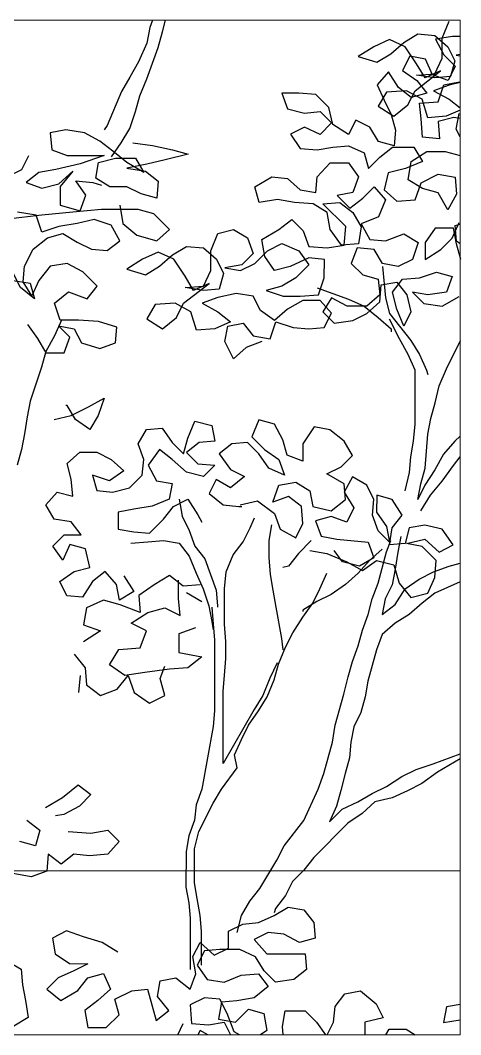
# Model space of a CAD drawing. Header units: millimetres. Extents: x 2810.5 to 2848.4, y 1624.4 to 1676.1.
# Drawn here: x 2820.986 to 2822.095, y 1651.086 to 1653.641 of the extents above; entities that cross this region are included whole.
import ezdxf

# ---------------------------------------------------------------- set-up
doc = ezdxf.new("R2010")
doc.units = ezdxf.units.MM
doc.layers.add('PROIEZIONI_projections', color=145, linetype='Continuous', lineweight=13)
doc.layers.add('VERDE_ALBERI', color=104, linetype='Continuous')

msp = doc.modelspace()

# ---------------------------------------------------------------- linework, layer by layer
at = {"layer": 'PROIEZIONI_projections'}
msp.add_line((2817.9833, 1651.4983), (2822.0939, 1651.4983), dxfattribs=at)
msp.add_lwpolyline([(2817.9833, 1653.6406), (2822.0939, 1653.6406), (2822.0939, 1651.0859), (2817.9833, 1651.0859)], close=True, dxfattribs=at)
at = {"layer": 'VERDE_ALBERI'}
for p, q in [((2821.3126, 1653.6221), (2821.3054, 1653.5828)), ((2821.3197, 1653.6406), (2821.3126, 1653.6221)), ((2821.3448, 1653.6114), (2821.3521, 1653.6406)), ((2822.0486, 1653.5956), (2822.0665, 1653.6385)), ((2821.334, 1653.572), (2821.3448, 1653.6114)), ((2821.952, 1653.5849), (2821.9878, 1653.6063)), ((2821.9878, 1653.6063), (2822.0307, 1653.6027)), ((2822.0307, 1653.6027), (2822.0629, 1653.5741)), ((2822.0745, 1653.6), (2822.0316, 1653.5929)), ((2822.0486, 1653.5455), (2822.0486, 1653.5956)), ((2822.0939, 1653.6), (2822.0745, 1653.6)), ((2821.3054, 1653.5828), (2821.2839, 1653.5363)), ((2821.3053, 1653.4934), (2821.334, 1653.572)), ((2821.8769, 1653.5742), (2821.8375, 1653.5492)), ((2821.9162, 1653.5921), (2821.8769, 1653.5742)), ((2821.9556, 1653.5742), (2821.9162, 1653.5921)), ((2821.9198, 1653.5563), (2821.952, 1653.5849)), ((2821.9841, 1653.5312), (2821.9556, 1653.5742)), ((2822.0316, 1653.5929), (2822.053, 1653.5535)), ((2822.0629, 1653.5741), (2822.0807, 1653.5383)), ((2821.8375, 1653.5492), (2821.884, 1653.5349)), ((2821.884, 1653.5349), (2821.9198, 1653.5563)), ((2821.9672, 1653.55), (2821.9493, 1653.5142)), ((2822.0065, 1653.5428), (2821.9672, 1653.55)), ((2822.0306, 1653.5061), (2822.0486, 1653.5455)), ((2822.053, 1653.5535), (2822.0816, 1653.5248)), ((2822.0939, 1653.5542), (2822.0843, 1653.5526)), ((2822.0843, 1653.5526), (2822.0939, 1653.5508)), ((2821.2839, 1653.5363), (2821.2624, 1653.497)), ((2822.0056, 1653.4954), (2821.9841, 1653.5312)), ((2822.0244, 1653.5034), (2822.0065, 1653.5428)), ((2822.0816, 1653.5248), (2822.0637, 1653.4891)), ((2822.0807, 1653.5383), (2822.07, 1653.4989)), ((2821.2624, 1653.497), (2821.2409, 1653.4612)), ((2821.2874, 1653.4505), (2821.3053, 1653.4934)), ((2821.9135, 1653.5107), (2821.8848, 1653.4785)), ((2821.9385, 1653.4713), (2821.9135, 1653.5107)), ((2821.9493, 1653.5142), (2821.985, 1653.4892)), ((2821.9805, 1653.4633), (2822.0449, 1653.5133)), ((2821.9841, 1653.5026), (2822.0306, 1653.5061)), ((2822.0306, 1653.4954), (2821.9841, 1653.5026)), ((2822.0449, 1653.5133), (2822.0056, 1653.4954)), ((2822.0637, 1653.4891), (2822.0244, 1653.5034)), ((2822.07, 1653.4989), (2822.0306, 1653.4954)), ((2821.8848, 1653.4785), (2821.9027, 1653.4392)), ((2821.9707, 1653.4463), (2821.9385, 1653.4713)), ((2821.985, 1653.4892), (2822.01, 1653.4569)), ((2822.0664, 1653.4775), (2822.027, 1653.4632)), ((2822.0386, 1653.4355), (2822.053, 1653.4784)), ((2822.053, 1653.4784), (2822.0923, 1653.4855)), ((2822.0939, 1653.4838), (2822.0664, 1653.4775)), ((2821.2409, 1653.4612), (2821.205, 1653.3754)), ((2821.2766, 1653.4111), (2821.2874, 1653.4505)), ((2821.6881, 1653.4572), (2821.6451, 1653.4573)), ((2821.6451, 1653.4573), (2821.6594, 1653.4179)), ((2821.731, 1653.4536), (2821.6881, 1653.4572)), ((2821.7632, 1653.4214), (2821.731, 1653.4536)), ((2821.909, 1653.4597), (2821.8875, 1653.424)), ((2821.959, 1653.4633), (2821.909, 1653.4597)), ((2821.9984, 1653.4418), (2821.959, 1653.4633)), ((2821.9626, 1653.4275), (2821.9805, 1653.4633)), ((2822.01, 1653.4569), (2821.9707, 1653.4463)), ((2822.027, 1653.4632), (2822.0663, 1653.4417)), ((2821.6594, 1653.4179), (2821.7023, 1653.4071)), ((2821.7738, 1653.3785), (2821.7632, 1653.4214)), ((2821.8875, 1653.424), (2821.9268, 1653.3989)), ((2821.9027, 1653.4392), (2821.9205, 1653.4034)), ((2821.9268, 1653.3989), (2821.9626, 1653.4275)), ((2821.9921, 1653.4319), (2822.0386, 1653.4355)), ((2821.9957, 1653.3926), (2821.9921, 1653.4319)), ((2822.0126, 1653.3953), (2821.9984, 1653.4418)), ((2822.0663, 1653.4417), (2822.0939, 1653.4202)), ((2821.2623, 1653.3682), (2821.2766, 1653.4111)), ((2821.7023, 1653.4071), (2821.7417, 1653.4107)), ((2821.7417, 1653.4107), (2821.7703, 1653.382)), ((2821.9205, 1653.4034), (2821.9312, 1653.364)), ((2821.9992, 1653.3461), (2821.9957, 1653.3926)), ((2822.0592, 1653.3988), (2822.0126, 1653.3953)), ((2822.0779, 1653.3961), (2822.0386, 1653.3854)), ((2822.0939, 1653.4146), (2822.0592, 1653.3988)), ((2822.0939, 1653.3936), (2822.0779, 1653.3961)), ((2822.0842, 1653.3666), (2822.0914, 1653.4059)), ((2821.205, 1653.3754), (2821.1979, 1653.3647)), ((2821.2408, 1653.3324), (2821.2623, 1653.3682)), ((2821.7023, 1653.3714), (2821.6665, 1653.3535)), ((2821.7416, 1653.3534), (2821.7023, 1653.3714)), ((2821.7703, 1653.382), (2821.7416, 1653.3534)), ((2821.8132, 1653.3534), (2821.7738, 1653.3785)), ((2821.8311, 1653.3891), (2821.8132, 1653.3534)), ((2821.8668, 1653.3712), (2821.8311, 1653.3891)), ((2821.8883, 1653.3354), (2821.8668, 1653.3712)), ((2822.0386, 1653.3854), (2822.0421, 1653.3424)), ((2822.0939, 1653.347), (2822.0842, 1653.3666)), ((2821.1013, 1653.3648), (2821.0619, 1653.3576)), ((2821.0619, 1653.3576), (2821.0655, 1653.3147)), ((2821.1478, 1653.3576), (2821.1013, 1653.3648)), ((2821.1871, 1653.3361), (2821.1478, 1653.3576)), ((2821.6665, 1653.3535), (2821.6915, 1653.3177)), ((2821.9312, 1653.364), (2821.9276, 1653.3247)), ((2822.0421, 1653.3424), (2821.9992, 1653.3461)), ((2821.0655, 1653.3147), (2821.1048, 1653.3004)), ((2821.2193, 1653.311), (2821.1871, 1653.3361)), ((2821.2157, 1653.2967), (2821.2408, 1653.3324)), ((2821.2694, 1653.3324), (2821.3195, 1653.3252)), ((2821.3195, 1653.3252), (2821.3695, 1653.3144)), ((2821.6915, 1653.3177), (2821.7344, 1653.3141)), ((2821.7344, 1653.3141), (2821.7738, 1653.3212)), ((2821.7738, 1653.3212), (2821.8131, 1653.3248)), ((2821.8131, 1653.3248), (2821.8525, 1653.3068)), ((2821.9276, 1653.3247), (2821.8883, 1653.3354)), ((2821.8918, 1653.2961), (2821.924, 1653.3211)), ((2821.924, 1653.3211), (2821.9777, 1653.321)), ((2821.9777, 1653.321), (2821.9991, 1653.2852)), ((2820.9903, 1653.2647), (2821.0082, 1653.3005)), ((2821.1048, 1653.3004), (2821.1978, 1653.3003)), ((2821.1978, 1653.3003), (2821.137, 1653.2789)), ((2821.1835, 1653.2824), (2821.2264, 1653.2931)), ((2821.255, 1653.2823), (2821.2193, 1653.311)), ((2821.2264, 1653.2931), (2821.2765, 1653.2931)), ((2821.2765, 1653.2931), (2821.2979, 1653.2573)), ((2821.3516, 1653.2894), (2821.3051, 1653.2787)), ((2821.4089, 1653.3037), (2821.3516, 1653.2894)), ((2821.3695, 1653.3144), (2821.4089, 1653.3037)), ((2821.8525, 1653.3068), (2821.8632, 1653.2675)), ((2821.8632, 1653.2675), (2821.8918, 1653.2961)), ((2821.9705, 1653.2853), (2822.0099, 1653.3103)), ((2822.0099, 1653.3103), (2822.0564, 1653.3102)), ((2822.0564, 1653.3102), (2822.0939, 1653.3)), ((2820.9545, 1653.2469), (2820.9903, 1653.2647)), ((2821.0762, 1653.2646), (2821.0332, 1653.2575)), ((2821.137, 1653.2789), (2821.0762, 1653.2646)), ((2821.1763, 1653.2431), (2821.1835, 1653.2824)), ((2821.2979, 1653.2573), (2821.255, 1653.2823)), ((2821.3051, 1653.2787), (2821.255, 1653.268)), ((2821.255, 1653.268), (2821.3015, 1653.2608)), ((2821.7344, 1653.2461), (2821.7666, 1653.2819)), ((2821.7666, 1653.2819), (2821.8131, 1653.2818)), ((2821.8131, 1653.2818), (2821.8381, 1653.246)), ((2821.9562, 1653.2674), (2821.9132, 1653.2567)), ((2821.9991, 1653.2852), (2821.9562, 1653.2674)), ((2821.9633, 1653.2388), (2821.9705, 1653.2853)), ((2821.0332, 1653.2575), (2821.001, 1653.2325)), ((2821.0833, 1653.2288), (2821.1191, 1653.261)), ((2821.1191, 1653.261), (2821.0869, 1653.2217)), ((2821.2121, 1653.2216), (2821.1763, 1653.2431)), ((2821.3015, 1653.2608), (2821.3337, 1653.2358)), ((2821.5769, 1653.2212), (2821.6199, 1653.2462)), ((2821.6199, 1653.2462), (2821.6592, 1653.2426)), ((2821.6592, 1653.2426), (2821.6914, 1653.214)), ((2821.7308, 1653.2068), (2821.7344, 1653.2461)), ((2821.8381, 1653.246), (2821.8238, 1653.2067)), ((2821.9132, 1653.2567), (2821.9025, 1653.2138)), ((2821.9991, 1653.2173), (2821.9633, 1653.2388)), ((2821.9955, 1653.2316), (2822.0385, 1653.253)), ((2822.0385, 1653.253), (2822.0814, 1653.2458)), ((2822.0814, 1653.2458), (2822.0849, 1653.2029)), ((2821.001, 1653.2325), (2821.0403, 1653.2182)), ((2821.0403, 1653.2182), (2821.0833, 1653.2288)), ((2821.0869, 1653.2217), (2821.0868, 1653.1752)), ((2821.1512, 1653.2002), (2821.1262, 1653.236)), ((2821.1262, 1653.236), (2821.1691, 1653.2323)), ((2821.1691, 1653.2323), (2821.1906, 1653.2252)), ((2821.255, 1653.2215), (2821.2121, 1653.2216)), ((2821.2907, 1653.2036), (2821.255, 1653.2215)), ((2821.3337, 1653.2358), (2821.3301, 1653.1928)), ((2821.5876, 1653.1819), (2821.5769, 1653.2212)), ((2821.6914, 1653.214), (2821.7308, 1653.2068)), ((2821.8488, 1653.1924), (2821.8774, 1653.221)), ((2821.8774, 1653.221), (2821.906, 1653.1887)), ((2821.9025, 1653.2138), (2821.9346, 1653.1851)), ((2821.9812, 1653.1887), (2821.9955, 1653.2316)), ((2822.0384, 1653.2065), (2821.9991, 1653.2173)), ((2821.1369, 1653.1608), (2821.1512, 1653.2002)), ((2821.3301, 1653.1928), (2821.2907, 1653.2036)), ((2821.6342, 1653.189), (2821.5876, 1653.1819)), ((2821.6771, 1653.1818), (2821.6342, 1653.189)), ((2821.8238, 1653.2067), (2821.7844, 1653.1996)), ((2821.7844, 1653.1996), (2821.8166, 1653.1674)), ((2821.8166, 1653.1674), (2821.8488, 1653.1924)), ((2821.906, 1653.1887), (2821.8881, 1653.1458)), ((2821.9346, 1653.1851), (2821.9812, 1653.1887)), ((2822.0634, 1653.1636), (2822.0384, 1653.2065)), ((2822.0849, 1653.2029), (2822.0634, 1653.1636)), ((2821.0868, 1653.1752), (2821.1369, 1653.1608)), ((2821.1905, 1653.1644), (2821.119, 1653.1573)), ((2821.2836, 1653.1643), (2821.1905, 1653.1644)), ((2821.2371, 1653.175), (2821.2442, 1653.1285)), ((2821.3229, 1653.1535), (2821.2836, 1653.1643)), ((2821.7236, 1653.1782), (2821.6771, 1653.1818)), ((2821.7593, 1653.1567), (2821.7236, 1653.1782)), ((2821.7486, 1653.1782), (2821.7915, 1653.1817)), ((2821.8058, 1653.1209), (2821.7486, 1653.1782)), ((2821.7915, 1653.1817), (2821.8237, 1653.1566)), ((2821.0403, 1653.1502), (2820.9544, 1653.1395)), ((2821.026, 1653.1502), (2820.9795, 1653.1574)), ((2821.0402, 1653.1073), (2821.026, 1653.1502)), ((2821.119, 1653.1573), (2821.0403, 1653.1502)), ((2821.1726, 1653.1393), (2821.1297, 1653.1286)), ((2821.2155, 1653.125), (2821.1726, 1653.1393)), ((2821.3622, 1653.1141), (2821.3229, 1653.1535)), ((2821.6377, 1653.1139), (2821.6699, 1653.1389)), ((2821.6699, 1653.1389), (2821.6985, 1653.1102)), ((2821.7664, 1653.1137), (2821.7593, 1653.1567)), ((2821.8237, 1653.1566), (2821.8452, 1653.1208)), ((2821.8881, 1653.1458), (2821.8452, 1653.128)), ((2821.0832, 1653.1215), (2821.0402, 1653.1073)), ((2821.1297, 1653.1286), (2821.0832, 1653.1215)), ((2821.237, 1653.0856), (2821.2155, 1653.125)), ((2821.2442, 1653.1285), (2821.2799, 1653.0999)), ((2821.33, 1653.0855), (2821.3622, 1653.1141)), ((2821.4838, 1653.1033), (2821.5232, 1653.114)), ((2821.5232, 1653.114), (2821.5589, 1653.0925)), ((2821.5947, 1653.0889), (2821.6377, 1653.1139)), ((2821.6985, 1653.1102), (2821.7127, 1653.0709)), ((2821.795, 1653.0744), (2821.7664, 1653.1137)), ((2821.8022, 1653.0744), (2821.8058, 1653.1209)), ((2821.8452, 1653.1208), (2821.838, 1653.0779)), ((2821.8452, 1653.128), (2821.8666, 1653.0886)), ((2822.0312, 1653.1171), (2822.0061, 1653.0813)), ((2822.0777, 1653.117), (2822.0312, 1653.1171)), ((2822.0741, 1653.092), (2822.092, 1653.1313)), ((2822.0848, 1653.0777), (2822.0777, 1653.117)), ((2822.0813, 1653.1242), (2822.0939, 1653.1276)), ((2822.0848, 1653.0848), (2822.0813, 1653.1242)), ((2821.0187, 1653.0643), (2821.0545, 1653.0929)), ((2821.0545, 1653.0929), (2821.0939, 1653.1036)), ((2821.0939, 1653.1036), (2821.1297, 1653.0821)), ((2821.2048, 1653.0606), (2821.237, 1653.0856)), ((2821.2799, 1653.0999), (2821.33, 1653.0855)), ((2821.4659, 1653.0604), (2821.4838, 1653.1033)), ((2821.5589, 1653.0925), (2821.5732, 1653.0531)), ((2821.6018, 1653.0459), (2821.5947, 1653.0889)), ((2821.8666, 1653.0886), (2821.9059, 1653.085)), ((2821.9059, 1653.085), (2821.9525, 1653.1028)), ((2821.9525, 1653.1028), (2821.9882, 1653.0813)), ((2822.0454, 1653.0634), (2822.0741, 1653.092)), ((2822.0939, 1653.0777), (2822.0848, 1653.0848)), ((2820.9972, 1653.0214), (2821.0187, 1653.0643)), ((2821.1297, 1653.0821), (2821.1654, 1653.0642)), ((2821.1654, 1653.0642), (2821.2048, 1653.0606)), ((2821.3693, 1653.0497), (2821.4051, 1653.0711)), ((2821.4051, 1653.0711), (2821.448, 1653.0675)), ((2821.448, 1653.0675), (2821.4802, 1653.0389)), ((2821.4659, 1653.0103), (2821.4659, 1653.0604)), ((2821.5768, 1653.0281), (2821.609, 1653.0602)), ((2821.609, 1653.0602), (2821.6448, 1653.0781)), ((2821.6448, 1653.0781), (2821.6877, 1653.0602)), ((2821.6877, 1653.0602), (2821.7127, 1653.0244)), ((2821.7127, 1653.0709), (2821.7592, 1653.0672)), ((2821.7592, 1653.0672), (2821.8022, 1653.0744)), ((2821.838, 1653.0779), (2821.795, 1653.0744)), ((2821.8344, 1653.0672), (2821.82, 1653.0278)), ((2821.8773, 1653.0636), (2821.8344, 1653.0672)), ((2821.8987, 1653.0278), (2821.8773, 1653.0636)), ((2821.9882, 1653.0813), (2821.9739, 1653.0384)), ((2822.0061, 1653.0813), (2822.0061, 1653.0384)), ((2822.0061, 1653.0384), (2822.0454, 1653.0634)), ((2822.0955, 1653.0383), (2822.0848, 1653.0777)), ((2821.2942, 1653.0391), (2821.2548, 1653.0141)), ((2821.3335, 1653.0569), (2821.2942, 1653.0391)), ((2821.3729, 1653.039), (2821.3335, 1653.0569)), ((2821.3371, 1653.0211), (2821.3693, 1653.0497)), ((2821.4015, 1652.996), (2821.3729, 1653.039)), ((2821.4802, 1653.0389), (2821.498, 1653.0031)), ((2821.5732, 1653.0531), (2821.5446, 1653.0245)), ((2821.6268, 1653.0101), (2821.6018, 1653.0459)), ((2821.7127, 1653.0422), (2821.6662, 1653.0208)), ((2821.7521, 1653.0386), (2821.7127, 1653.0422)), ((2821.752, 1652.9921), (2821.7521, 1653.0386)), ((2821.9739, 1653.0384), (2821.9381, 1653.0206)), ((2820.9936, 1652.9821), (2820.9972, 1653.0214)), ((2821.0616, 1653.0214), (2821.033, 1652.9856)), ((2821.1046, 1653.0285), (2821.0616, 1653.0214)), ((2821.1439, 1653.007), (2821.1046, 1653.0285)), ((2821.2548, 1653.0141), (2821.3013, 1652.9997)), ((2821.3013, 1652.9997), (2821.3371, 1653.0211)), ((2821.4479, 1652.9709), (2821.4659, 1653.0103)), ((2821.5446, 1653.0245), (2821.5016, 1653.0174)), ((2821.5016, 1653.0174), (2821.541, 1653.0102)), ((2821.541, 1653.0102), (2821.5768, 1653.0281)), ((2821.6662, 1653.0208), (2821.6268, 1653.0101)), ((2821.7127, 1653.0244), (2821.6805, 1652.9922)), ((2821.82, 1653.0278), (2821.8486, 1652.9992)), ((2821.9381, 1653.0206), (2821.8987, 1653.0278)), ((2821.8987, 1653.0206), (2821.9058, 1652.9419)), ((2820.9865, 1652.9678), (2820.9686, 1653.0036)), ((2820.9686, 1652.9857), (2821.0115, 1652.9785)), ((2821.033, 1652.9856), (2821.0151, 1652.9463)), ((2821.1796, 1652.9712), (2821.1439, 1653.007)), ((2821.4229, 1652.9602), (2821.4015, 1652.996)), ((2821.498, 1653.0031), (2821.4873, 1652.9638)), ((2821.6805, 1652.9922), (2821.6447, 1652.9708)), ((2821.7377, 1652.9492), (2821.752, 1652.9921)), ((2821.8486, 1652.9992), (2821.888, 1652.9884)), ((2821.888, 1652.9884), (2821.8915, 1652.9491)), ((2821.9237, 1652.9562), (2821.9488, 1652.9884)), ((2821.9488, 1652.9884), (2821.9917, 1652.9919)), ((2821.9917, 1652.9919), (2822.0346, 1653.0062)), ((2822.0346, 1653.0062), (2822.074, 1652.9954)), ((2822.074, 1652.9954), (2822.0596, 1652.9561)), ((2821.0222, 1652.9391), (2820.9865, 1652.9678)), ((2821.0151, 1652.9463), (2820.9936, 1652.9821)), ((2821.0115, 1652.9785), (2821.0222, 1652.9391)), ((2821.0723, 1652.9284), (2821.1081, 1652.9569)), ((2821.1081, 1652.9569), (2821.1546, 1652.939)), ((2821.1546, 1652.939), (2821.1796, 1652.9712)), ((2821.3978, 1652.9281), (2821.4622, 1652.9781)), ((2821.4014, 1652.9674), (2821.4479, 1652.9709)), ((2821.4479, 1652.9602), (2821.4014, 1652.9674)), ((2821.4622, 1652.9781), (2821.4229, 1652.9602)), ((2821.4873, 1652.9638), (2821.4479, 1652.9602)), ((2821.6447, 1652.9708), (2821.6053, 1652.9601)), ((2821.6053, 1652.9601), (2821.6482, 1652.9457)), ((2821.7341, 1652.9671), (2821.8128, 1652.9384)), ((2821.8915, 1652.9312), (2821.8951, 1652.9741)), ((2821.8951, 1652.9741), (2821.9345, 1652.9812)), ((2821.9345, 1652.9812), (2821.9595, 1652.949)), ((2821.4837, 1652.9423), (2821.4443, 1652.928)), ((2821.5302, 1652.953), (2821.4837, 1652.9423)), ((2821.5731, 1652.9458), (2821.5302, 1652.953)), ((2821.591, 1652.91), (2821.5731, 1652.9458)), ((2821.6482, 1652.9457), (2821.6912, 1652.9457)), ((2821.6983, 1652.9349), (2821.6589, 1652.9135)), ((2821.6912, 1652.9457), (2821.7377, 1652.9492)), ((2821.7412, 1652.9349), (2821.6983, 1652.9349)), ((2821.7698, 1652.9027), (2821.7412, 1652.9349)), ((2821.7699, 1652.942), (2821.7484, 1652.9063)), ((2821.8092, 1652.9205), (2821.7699, 1652.942)), ((2821.8128, 1652.9384), (2821.8521, 1652.9205)), ((2821.8915, 1652.9491), (2821.8593, 1652.9205)), ((2821.9058, 1652.9419), (2821.9165, 1652.9025)), ((2821.9344, 1652.9133), (2821.9237, 1652.9562)), ((2821.9595, 1652.949), (2821.9702, 1652.9061)), ((2822.0131, 1652.949), (2821.9738, 1652.9562)), ((2821.9738, 1652.9562), (2822.0024, 1652.9275)), ((2822.0596, 1652.9561), (2822.0131, 1652.949)), ((2822.0489, 1652.9203), (2822.0918, 1652.9453)), ((2821.0865, 1652.8854), (2821.0723, 1652.9284)), ((2821.3263, 1652.9246), (2821.3048, 1652.8888)), ((2821.3763, 1652.9281), (2821.3263, 1652.9246)), ((2821.4157, 1652.9066), (2821.3763, 1652.9281)), ((2821.3799, 1652.8923), (2821.3978, 1652.9281)), ((2821.4299, 1652.8601), (2821.4157, 1652.9066)), ((2821.4443, 1652.928), (2821.4836, 1652.9065)), ((2821.4836, 1652.9065), (2821.5158, 1652.8815)), ((2821.6267, 1652.8849), (2821.591, 1652.91)), ((2821.6589, 1652.9135), (2821.6267, 1652.8849)), ((2821.7484, 1652.9063), (2821.777, 1652.8776)), ((2821.8593, 1652.9205), (2821.8092, 1652.9205)), ((2821.8521, 1652.9205), (2821.8879, 1652.8918)), ((2821.8593, 1652.9026), (2821.8915, 1652.9312)), ((2821.9522, 1652.8703), (2821.9344, 1652.9133)), ((2821.9702, 1652.9061), (2821.9522, 1652.8703)), ((2822.0024, 1652.9275), (2822.0489, 1652.9203)), ((2821.0901, 1652.8854), (2821.0722, 1652.8461)), ((2821.1331, 1652.8854), (2821.0865, 1652.8854)), ((2821.1831, 1652.8818), (2821.1331, 1652.8854)), ((2821.2296, 1652.8674), (2821.1831, 1652.8818)), ((2821.3048, 1652.8888), (2821.3441, 1652.8637)), ((2821.3441, 1652.8637), (2821.3799, 1652.8923)), ((2821.5158, 1652.8815), (2821.4765, 1652.8636)), ((2821.6159, 1652.8384), (2821.6303, 1652.8813)), ((2821.6303, 1652.8813), (2821.6732, 1652.867)), ((2821.7519, 1652.8669), (2821.7698, 1652.9027)), ((2821.777, 1652.8776), (2821.8235, 1652.8847)), ((2821.8235, 1652.8847), (2821.8593, 1652.9026)), ((2821.8879, 1652.8918), (2821.92, 1652.8632)), ((2821.9165, 1652.9025), (2821.9415, 1652.8703)), ((2821.9415, 1652.8381), (2821.9165, 1652.8882)), ((2821.0043, 1652.8748), (2821.0293, 1652.839)), ((2821.1115, 1652.8425), (2821.083, 1652.8711)), ((2821.083, 1652.8711), (2821.1223, 1652.8639)), ((2821.1223, 1652.8639), (2821.1402, 1652.8281)), ((2821.226, 1652.8281), (2821.2296, 1652.8674)), ((2821.4765, 1652.8636), (2821.4299, 1652.8601)), ((2821.5015, 1652.8314), (2821.5087, 1652.8707)), ((2821.5087, 1652.8707), (2821.548, 1652.8778)), ((2821.548, 1652.8778), (2821.573, 1652.8456)), ((2821.6732, 1652.867), (2821.7126, 1652.8634)), ((2821.7126, 1652.8634), (2821.7519, 1652.8669)), ((2821.92, 1652.8632), (2821.92, 1652.856)), ((2821.9415, 1652.8703), (2821.9701, 1652.8345)), ((2821.0293, 1652.839), (2821.0507, 1652.8032)), ((2821.0722, 1652.8461), (2821.0507, 1652.8068)), ((2821.0972, 1652.8031), (2821.1115, 1652.8425)), ((2821.5229, 1652.7884), (2821.5015, 1652.8314)), ((2821.5945, 1652.8313), (2821.5551, 1652.817)), ((2821.573, 1652.8456), (2821.6159, 1652.8384)), ((2821.9629, 1652.7988), (2821.9415, 1652.8381)), ((2821.9701, 1652.8345), (2821.9915, 1652.7987)), ((2822.0595, 1652.7629), (2822.0953, 1652.8344)), ((2821.0507, 1652.8068), (2821.0399, 1652.7674)), ((2821.1402, 1652.8281), (2821.1866, 1652.8138)), ((2821.1866, 1652.8138), (2821.226, 1652.8281)), ((2821.5551, 1652.817), (2821.5229, 1652.7884)), ((2821.0507, 1652.8032), (2821.0972, 1652.8031)), ((2821.9808, 1652.7594), (2821.9629, 1652.7988)), ((2821.9915, 1652.7987), (2822.0094, 1652.7594)), ((2821.0399, 1652.7674), (2821.0112, 1652.6816)), ((2821.9806, 1652.6235), (2821.9808, 1652.7594)), ((2822.0094, 1652.7594), (2822.0129, 1652.7486)), ((2822.0415, 1652.72), (2822.0595, 1652.7629)), ((2822.0308, 1652.6771), (2822.0415, 1652.72)), ((2821.0112, 1652.6816), (2821.004, 1652.6422)), ((2821.1579, 1652.6671), (2821.1973, 1652.6886)), ((2821.1973, 1652.6886), (2821.1829, 1652.6457)), ((2822.02, 1652.6377), (2822.0308, 1652.6771)), ((2821.1042, 1652.6708), (2821.1007, 1652.6708)), ((2821.1257, 1652.635), (2821.1042, 1652.6708)), ((2821.1149, 1652.6457), (2821.1579, 1652.6671)), ((2821.004, 1652.6422), (2820.9969, 1652.5993)), ((2821.072, 1652.635), (2821.1149, 1652.6457)), ((2821.1614, 1652.6099), (2821.1257, 1652.635)), ((2821.1829, 1652.6457), (2821.1614, 1652.6099)), ((2821.4082, 1652.5882), (2821.4262, 1652.6311)), ((2821.4262, 1652.6311), (2821.4691, 1652.6203)), ((2821.5871, 1652.6345), (2821.5692, 1652.5916)), ((2821.6265, 1652.6238), (2821.5871, 1652.6345)), ((2822.0128, 1652.5984), (2822.02, 1652.6377)), ((2820.9969, 1652.5993), (2820.9897, 1652.56)), ((2821.283, 1652.574), (2821.3045, 1652.6098)), ((2821.3045, 1652.6098), (2821.3439, 1652.6133)), ((2821.3439, 1652.6133), (2821.3689, 1652.5775)), ((2821.4691, 1652.6203), (2821.4762, 1652.581)), ((2821.6479, 1652.5844), (2821.6265, 1652.6238)), ((2821.7266, 1652.6165), (2821.698, 1652.5736)), ((2821.766, 1652.6093), (2821.7266, 1652.6165)), ((2821.8017, 1652.5807), (2821.766, 1652.6093)), ((2821.977, 1652.5805), (2821.9806, 1652.6235)), ((2821.2973, 1652.5347), (2821.283, 1652.574)), ((2821.3689, 1652.5775), (2821.3975, 1652.5489)), ((2821.3975, 1652.5489), (2821.4082, 1652.5882)), ((2821.4368, 1652.5775), (2821.4046, 1652.5524)), ((2821.4762, 1652.581), (2821.4368, 1652.5775)), ((2821.5191, 1652.5738), (2821.4869, 1652.5488)), ((2821.5585, 1652.5773), (2821.5191, 1652.5738)), ((2821.5871, 1652.5487), (2821.5585, 1652.5773)), ((2821.5692, 1652.5916), (2821.6014, 1652.5594)), ((2821.6586, 1652.5451), (2821.6479, 1652.5844)), ((2821.8232, 1652.5449), (2821.8017, 1652.5807)), ((2821.9698, 1652.5412), (2821.977, 1652.5805)), ((2822.0056, 1652.5125), (2822.0128, 1652.5984)), ((2822.0808, 1652.5804), (2822.0521, 1652.5483)), ((2822.0939, 1652.5936), (2822.0808, 1652.5804)), ((2820.9897, 1652.56), (2820.9789, 1652.5206)), ((2821.1041, 1652.5241), (2821.1363, 1652.5527)), ((2821.1363, 1652.5527), (2821.1793, 1652.5526)), ((2821.1793, 1652.5526), (2821.215, 1652.5347)), ((2821.3367, 1652.5597), (2821.308, 1652.5203)), ((2821.3688, 1652.5346), (2821.3367, 1652.5597)), ((2821.4046, 1652.5524), (2821.4332, 1652.5238)), ((2821.4869, 1652.5488), (2821.5155, 1652.5094)), ((2821.6121, 1652.5129), (2821.5871, 1652.5487)), ((2821.6014, 1652.5594), (2821.6371, 1652.5343)), ((2821.698, 1652.5736), (2821.6979, 1652.5307)), ((2822.0521, 1652.5483), (2822.0306, 1652.5089)), ((2821.1148, 1652.4847), (2821.1041, 1652.5241)), ((2821.215, 1652.5347), (2821.2472, 1652.5061)), ((2821.2937, 1652.4953), (2821.2973, 1652.5347)), ((2821.4046, 1652.5024), (2821.3688, 1652.5346)), ((2821.4332, 1652.5238), (2821.4761, 1652.5202)), ((2821.6371, 1652.5343), (2821.6514, 1652.495)), ((2821.6979, 1652.5307), (2821.6586, 1652.5451)), ((2821.7945, 1652.5163), (2821.8232, 1652.5449)), ((2821.9662, 1652.5018), (2821.9698, 1652.5412)), ((2822.0771, 1652.5196), (2822.0939, 1652.5412)), ((2821.2472, 1652.5061), (2821.2114, 1652.4811)), ((2821.308, 1652.5203), (2821.3294, 1652.481)), ((2821.4475, 1652.4916), (2821.4046, 1652.5024)), ((2821.4761, 1652.5202), (2821.4475, 1652.4916)), ((2821.5155, 1652.5094), (2821.5512, 1652.4915)), ((2821.6514, 1652.495), (2821.6121, 1652.5129)), ((2821.7587, 1652.4985), (2821.7945, 1652.5163)), ((2821.8016, 1652.4734), (2821.7587, 1652.4985)), ((2821.9554, 1652.4553), (2821.9662, 1652.5018)), ((2821.9948, 1652.4732), (2822.0056, 1652.5125)), ((2822.0306, 1652.5089), (2822.0055, 1652.4696)), ((2822.0485, 1652.4803), (2822.0771, 1652.5196)), ((2821.1183, 1652.4418), (2821.1148, 1652.4847)), ((2821.2114, 1652.4811), (2821.1685, 1652.4954)), ((2821.1685, 1652.4954), (2821.1792, 1652.4561)), ((2821.2614, 1652.4631), (2821.2937, 1652.4953)), ((2821.3294, 1652.481), (2821.3688, 1652.4738)), ((2821.3688, 1652.4738), (2821.3616, 1652.4344)), ((2821.4797, 1652.4844), (2821.4618, 1652.4486)), ((2821.5154, 1652.4629), (2821.4797, 1652.4844)), ((2821.5512, 1652.4915), (2821.5154, 1652.4629)), ((2821.6371, 1652.4699), (2821.68, 1652.4771)), ((2821.68, 1652.4771), (2821.7158, 1652.4556)), ((2821.8231, 1652.4912), (2821.8016, 1652.4519)), ((2821.8052, 1652.434), (2821.8016, 1652.4734)), ((2821.8589, 1652.4697), (2821.8231, 1652.4912)), ((2821.9876, 1652.4339), (2821.9948, 1652.4732)), ((2822.0198, 1652.4446), (2822.0485, 1652.4803)), ((2821.0503, 1652.4204), (2821.079, 1652.4526)), ((2821.079, 1652.4526), (2821.1183, 1652.4418)), ((2821.1792, 1652.4561), (2821.2185, 1652.4524)), ((2821.2185, 1652.4524), (2821.2614, 1652.4631)), ((2821.4618, 1652.4486), (2821.4975, 1652.42)), ((2821.6227, 1652.427), (2821.6371, 1652.4699)), ((2821.7158, 1652.4556), (2821.7229, 1652.4162)), ((2821.8016, 1652.4519), (2821.8266, 1652.4125)), ((2821.8767, 1652.434), (2821.8589, 1652.4697)), ((2822.0055, 1652.4696), (2821.9876, 1652.4339)), ((2821.0718, 1652.3846), (2821.0503, 1652.4204)), ((2821.3616, 1652.4344), (2821.3186, 1652.4166)), ((2821.3723, 1652.4165), (2821.4081, 1652.4344)), ((2821.3866, 1652.4344), (2821.3937, 1652.3915)), ((2821.4081, 1652.4344), (2821.4331, 1652.395)), ((2821.5404, 1652.42), (2821.5834, 1652.4306)), ((2821.5834, 1652.4306), (2821.6263, 1652.3984)), ((2821.6621, 1652.4413), (2821.6227, 1652.427)), ((2821.6943, 1652.4162), (2821.6621, 1652.4413)), ((2821.7694, 1652.4054), (2821.8052, 1652.434)), ((2821.8731, 1652.3946), (2821.8767, 1652.434)), ((2821.8839, 1652.4447), (2821.8838, 1652.4018)), ((2821.9232, 1652.4339), (2821.8839, 1652.4447)), ((2821.9482, 1652.3945), (2821.9232, 1652.4339)), ((2821.9947, 1652.4052), (2822.0198, 1652.4446)), ((2821.2328, 1652.4023), (2821.2327, 1652.3594)), ((2821.2721, 1652.4095), (2821.2328, 1652.4023)), ((2821.3186, 1652.4166), (2821.2721, 1652.4095)), ((2821.3472, 1652.3844), (2821.3723, 1652.4165)), ((2821.4331, 1652.395), (2821.4438, 1652.3771)), ((2821.4975, 1652.42), (2821.5369, 1652.4164)), ((2821.5369, 1652.4164), (2821.544, 1652.4164)), ((2821.6263, 1652.3984), (2821.6405, 1652.359)), ((2821.6978, 1652.3733), (2821.6943, 1652.4162)), ((2821.7229, 1652.4162), (2821.7694, 1652.4054)), ((2821.8266, 1652.4125), (2821.8087, 1652.3768)), ((2821.8838, 1652.4018), (2821.9089, 1652.366)), ((2821.1147, 1652.3774), (2821.0718, 1652.3846)), ((2821.1397, 1652.3452), (2821.1147, 1652.3774)), ((2821.3114, 1652.3486), (2821.3472, 1652.3844)), ((2821.3937, 1652.3915), (2821.4116, 1652.3557)), ((2821.5654, 1652.3627), (2821.5762, 1652.3877)), ((2821.6191, 1652.3698), (2821.6119, 1652.3305)), ((2821.6799, 1652.3375), (2821.6978, 1652.3733)), ((2821.7694, 1652.3911), (2821.73, 1652.3804)), ((2821.73, 1652.3804), (2821.7443, 1652.3411)), ((2821.8087, 1652.3768), (2821.7694, 1652.3911)), ((2821.8874, 1652.3552), (2821.8731, 1652.3946)), ((2821.9232, 1652.3624), (2821.9482, 1652.3945)), ((2822.0054, 1652.3694), (2821.9661, 1652.3623)), ((2822.0484, 1652.3587), (2822.0054, 1652.3694)), ((2821.0681, 1652.3166), (2821.0968, 1652.3452)), ((2821.0968, 1652.3452), (2821.1397, 1652.3452)), ((2821.2327, 1652.3594), (2821.2721, 1652.3522)), ((2821.2721, 1652.3522), (2821.3114, 1652.3486)), ((2821.4116, 1652.3557), (2821.4259, 1652.3163)), ((2821.5475, 1652.3269), (2821.5654, 1652.3627)), ((2821.6405, 1652.359), (2821.6799, 1652.3375)), ((2821.916, 1652.3266), (2821.8874, 1652.3552)), ((2821.9089, 1652.366), (2821.916, 1652.3266)), ((2821.916, 1652.3194), (2821.9232, 1652.3624)), ((2821.9661, 1652.3623), (2821.9553, 1652.323)), ((2822.0769, 1652.3193), (2822.0484, 1652.3587)), ((2821.1111, 1652.3202), (2821.0931, 1652.2808)), ((2821.1504, 1652.3094), (2821.1111, 1652.3202)), ((2821.2649, 1652.3236), (2821.3078, 1652.3272)), ((2821.3078, 1652.3272), (2821.3472, 1652.3307)), ((2821.3472, 1652.3307), (2821.3865, 1652.3235)), ((2821.3865, 1652.3235), (2821.4115, 1652.2913)), ((2821.5224, 1652.2948), (2821.5475, 1652.3269)), ((2821.6119, 1652.3305), (2821.6119, 1652.2875)), ((2821.7192, 1652.3304), (2821.687, 1652.2982)), ((2821.7443, 1652.3411), (2821.7836, 1652.3339)), ((2821.7836, 1652.3339), (2821.8623, 1652.3266)), ((2821.8623, 1652.3266), (2821.8766, 1652.2873)), ((2821.9088, 1652.3016), (2821.9196, 1652.3302)), ((2821.9553, 1652.323), (2821.916, 1652.3194)), ((2821.9446, 1652.3409), (2821.9374, 1652.3015)), ((2821.9589, 1652.323), (2822.0054, 1652.3337)), ((2821.9982, 1652.3158), (2821.9589, 1652.323)), ((2822.0054, 1652.3337), (2822.0412, 1652.3014)), ((2822.0412, 1652.3014), (2822.0769, 1652.3193)), ((2821.0931, 1652.2808), (2821.0681, 1652.3166)), ((2821.1611, 1652.2629), (2821.1504, 1652.3094)), ((2821.4259, 1652.3163), (2821.4509, 1652.2841)), ((2821.5045, 1652.2519), (2821.5224, 1652.2948)), ((2821.687, 1652.2982), (2821.6619, 1652.266)), ((2821.7156, 1652.3053), (2821.7585, 1652.2981)), ((2821.7585, 1652.2981), (2821.8086, 1652.2766)), ((2821.7979, 1652.2766), (2821.7764, 1652.3053)), ((2821.8981, 1652.3087), (2821.8658, 1652.2801)), ((2821.8873, 1652.2229), (2821.9088, 1652.3016)), ((2821.9374, 1652.3015), (2821.9302, 1652.2586)), ((2822.034, 1652.28), (2821.9982, 1652.3158)), ((2821.4115, 1652.2913), (2821.4294, 1652.2483)), ((2821.4509, 1652.2841), (2821.4794, 1652.2054)), ((2821.6119, 1652.2875), (2821.6154, 1652.2446)), ((2821.8408, 1652.2659), (2821.7979, 1652.2766)), ((2821.8086, 1652.2766), (2821.8479, 1652.2551)), ((2821.8658, 1652.2801), (2821.8372, 1652.248)), ((2821.8766, 1652.2873), (2821.8408, 1652.2659)), ((2821.8479, 1652.2551), (2821.8837, 1652.2801)), ((2821.8837, 1652.2801), (2821.9267, 1652.2694)), ((2821.9267, 1652.2694), (2821.9409, 1652.2228)), ((2822.0304, 1652.2371), (2822.034, 1652.28)), ((2822.0662, 1652.2656), (2822.0939, 1652.2732)), ((2821.0859, 1652.2272), (2821.1217, 1652.2522)), ((2821.1217, 1652.2522), (2821.1611, 1652.2629)), ((2821.2004, 1652.2521), (2821.1682, 1652.2271)), ((2821.229, 1652.2199), (2821.2004, 1652.2521)), ((2821.362, 1652.2422), (2821.3233, 1652.219)), ((2821.3968, 1652.2152), (2821.362, 1652.2422)), ((2821.4294, 1652.2483), (2821.4472, 1652.209)), ((2821.5009, 1652.2089), (2821.5045, 1652.2519)), ((2821.6154, 1652.2446), (2821.6225, 1652.2052)), ((2821.6619, 1652.266), (2821.6476, 1652.2625)), ((2821.7406, 1652.2087), (2821.7585, 1652.248)), ((2821.8372, 1652.248), (2821.805, 1652.2194)), ((2821.9302, 1652.2586), (2821.923, 1652.2193)), ((2821.991, 1652.2335), (2822.0268, 1652.2514)), ((2822.0268, 1652.2514), (2822.0662, 1652.2656)), ((2821.1038, 1652.1914), (2821.0859, 1652.2272)), ((2821.1682, 1652.2271), (2821.1431, 1652.1878)), ((2821.2361, 1652.1806), (2821.229, 1652.2199)), ((2821.2469, 1652.2414), (2821.2719, 1652.202)), ((2821.3233, 1652.219), (2821.2846, 1652.1919)), ((2821.3852, 1652.1842), (2821.3852, 1652.2307)), ((2821.4394, 1652.2191), (2821.3968, 1652.2152)), ((2821.805, 1652.2194), (2821.7692, 1652.1944)), ((2821.8729, 1652.1835), (2821.8873, 1652.2229)), ((2821.923, 1652.2193), (2821.9051, 1652.1835)), ((2821.9409, 1652.2228), (2821.9695, 1652.187)), ((2821.9552, 1652.2085), (2821.991, 1652.2335)), ((2822.0124, 1652.1977), (2822.0304, 1652.2371)), ((2822.0939, 1652.2265), (2822.0303, 1652.1977)), ((2821.1431, 1652.1878), (2821.1038, 1652.1914)), ((2821.2719, 1652.202), (2821.2361, 1652.1806)), ((2821.2846, 1652.1919), (2821.2885, 1652.1493)), ((2821.4046, 1652.1997), (2821.4433, 1652.1765)), ((2821.4472, 1652.209), (2821.4615, 1652.166)), ((2821.4794, 1652.2054), (2821.483, 1652.166)), ((2821.5008, 1652.1195), (2821.5009, 1652.2089)), ((2821.6225, 1652.2052), (2821.6296, 1652.1623)), ((2821.7227, 1652.173), (2821.7406, 1652.2087)), ((2821.7692, 1652.1944), (2821.7334, 1652.1765)), ((2821.9301, 1652.1692), (2821.9552, 1652.2085)), ((2821.9695, 1652.187), (2822.0124, 1652.1977)), ((2822.0303, 1652.1977), (2821.9981, 1652.1727)), ((2821.1956, 1652.1802), (2821.1531, 1652.1608)), ((2821.2382, 1652.1686), (2821.1956, 1652.1802)), ((2821.2885, 1652.1493), (2821.2382, 1652.1686)), ((2821.3892, 1652.1417), (2821.3852, 1652.1842)), ((2821.4615, 1652.166), (2821.4686, 1652.1267)), ((2821.483, 1652.166), (2821.483, 1652.1624)), ((2821.7334, 1652.1765), (2821.6976, 1652.1551)), ((2821.6976, 1652.1372), (2821.7227, 1652.173)), ((2821.8621, 1652.1442), (2821.8729, 1652.1835)), ((2821.9051, 1652.1835), (2821.8979, 1652.1442)), ((2821.8979, 1652.1442), (2821.9301, 1652.1692)), ((2821.9981, 1652.1727), (2821.9659, 1652.1441)), ((2821.1531, 1652.1608), (2821.1454, 1652.1182)), ((2821.2653, 1652.1222), (2821.3079, 1652.1493)), ((2821.3079, 1652.1493), (2821.3504, 1652.161)), ((2821.3504, 1652.161), (2821.3892, 1652.1417)), ((2821.4687, 1652.1625), (2821.4722, 1652.1195)), ((2821.6296, 1652.1623), (2821.6439, 1652.0836)), ((2821.6976, 1652.1551), (2821.6976, 1652.1515)), ((2821.8478, 1652.1049), (2821.8621, 1652.1442)), ((2821.9659, 1652.1441), (2821.9301, 1652.1227)), ((2821.1454, 1652.1182), (2821.188, 1652.1028)), ((2821.3041, 1652.1029), (2821.2653, 1652.1222)), ((2821.4686, 1652.1267), (2821.4722, 1652.1052)), ((2821.4722, 1652.1195), (2821.4757, 1652.0802)), ((2821.5044, 1652.0766), (2821.5008, 1652.1195)), ((2821.6725, 1652.0979), (2821.6976, 1652.1372)), ((2821.9301, 1652.1227), (2821.8979, 1652.0941)), ((2821.188, 1652.1028), (2821.1454, 1652.0756)), ((2821.2886, 1652.0603), (2821.3041, 1652.1029)), ((2821.4279, 1652.1107), (2821.3853, 1652.0952)), ((2821.3853, 1652.0952), (2821.3854, 1652.0488)), ((2821.6546, 1652.0621), (2821.6725, 1652.0979)), ((2821.837, 1652.0655), (2821.8478, 1652.1049)), ((2821.8979, 1652.0941), (2821.8835, 1652.0548)), ((2821.4757, 1652.0802), (2821.4756, 1651.9013)), ((2821.5043, 1652.0336), (2821.5044, 1652.0766)), ((2821.6439, 1652.0836), (2821.6474, 1652.055)), ((2821.8227, 1652.0262), (2821.837, 1652.0655)), ((2821.1222, 1652.0447), (2821.1494, 1652.0099)), ((2821.2113, 1652.0177), (2821.2344, 1652.0564)), ((2821.2344, 1652.0564), (2821.2886, 1652.0603)), ((2821.3854, 1652.0488), (2821.4434, 1652.0372)), ((2821.4434, 1652.0372), (2821.4086, 1652.0101)), ((2821.6367, 1652.0192), (2821.6546, 1652.0621)), ((2821.8835, 1652.0548), (2821.862, 1651.9761)), ((2821.25, 1651.9906), (2821.2113, 1652.0177)), ((2821.339, 1651.983), (2821.3506, 1652.0139)), ((2821.5007, 1651.9907), (2821.5043, 1652.0336)), ((2821.6331, 1652.0228), (2821.6152, 1651.9835)), ((2821.6259, 1651.9799), (2821.6367, 1652.0192)), ((2821.8119, 1651.9868), (2821.8227, 1652.0262)), ((2821.1339, 1651.9479), (2821.1378, 1651.9905)), ((2821.1494, 1652.0099), (2821.1533, 1651.9673)), ((2821.2307, 1651.9558), (2821.2577, 1651.9906)), ((2821.3003, 1651.9984), (2821.25, 1651.9906)), ((2821.2577, 1651.9906), (2821.2732, 1651.9481)), ((2821.3622, 1652.0062), (2821.3003, 1651.9984)), ((2821.4086, 1652.0101), (2821.3622, 1652.0062)), ((2821.4971, 1651.9514), (2821.5007, 1651.9907)), ((2821.8011, 1651.9439), (2821.8119, 1651.9868)), ((2821.1533, 1651.9673), (2821.1881, 1651.9402)), ((2821.3506, 1651.9404), (2821.339, 1651.983)), ((2821.6152, 1651.9835), (2821.5972, 1651.9405)), ((2821.608, 1651.937), (2821.6259, 1651.9799)), ((2821.862, 1651.9761), (2821.8548, 1651.9367)), ((2821.1881, 1651.9402), (2821.2307, 1651.9558)), ((2821.2732, 1651.9481), (2821.312, 1651.921)), ((2821.312, 1651.921), (2821.3506, 1651.9404)), ((2821.497, 1651.8655), (2821.4971, 1651.9514)), ((2821.5972, 1651.9405), (2821.5757, 1651.9048)), ((2821.5865, 1651.9012), (2821.608, 1651.937)), ((2821.7796, 1651.8652), (2821.8011, 1651.9439)), ((2821.8548, 1651.9367), (2821.844, 1651.8974)), ((2821.4756, 1651.9013), (2821.472, 1651.862)), ((2821.5757, 1651.9048), (2821.4969, 1651.7689)), ((2821.5614, 1651.8654), (2821.5865, 1651.9012)), ((2821.844, 1651.8974), (2821.8261, 1651.8616)), ((2821.472, 1651.862), (2821.4432, 1651.7046)), ((2821.4969, 1651.7689), (2821.497, 1651.8655)), ((2821.5435, 1651.8297), (2821.5614, 1651.8654)), ((2821.7724, 1651.8223), (2821.7796, 1651.8652)), ((2821.8261, 1651.8616), (2821.8189, 1651.8223)), ((2821.5256, 1651.7904), (2821.5435, 1651.8297)), ((2821.7509, 1651.7436), (2821.7724, 1651.8223)), ((2821.8189, 1651.8223), (2821.8153, 1651.7829)), ((2821.5327, 1651.7582), (2821.5256, 1651.7904)), ((2821.8153, 1651.7829), (2821.8045, 1651.7436)), ((2822.0264, 1651.7684), (2822.0939, 1651.7929)), ((2821.4933, 1651.7045), (2821.5327, 1651.7582)), ((2821.9834, 1651.7542), (2822.0264, 1651.7684)), ((2822.0939, 1651.781), (2822.0371, 1651.747)), ((2821.7365, 1651.7043), (2821.7509, 1651.7436)), ((2821.8045, 1651.7436), (2821.7938, 1651.7007)), ((2821.9083, 1651.7113), (2821.9476, 1651.7363)), ((2821.9476, 1651.7363), (2821.9834, 1651.7542)), ((2822.0371, 1651.747), (2821.9977, 1651.7184)), ((2821.0926, 1651.6834), (2821.132, 1651.7156)), ((2821.132, 1651.7156), (2821.1642, 1651.6905)), ((2821.8725, 1651.6935), (2821.9083, 1651.7113)), ((2821.9977, 1651.7184), (2821.9619, 1651.7005)), ((2821.0497, 1651.6584), (2821.0926, 1651.6834)), ((2821.1642, 1651.6905), (2821.1355, 1651.6619)), ((2821.4432, 1651.7046), (2821.4289, 1651.6652)), ((2821.4718, 1651.6688), (2821.4933, 1651.7045)), ((2821.7007, 1651.6256), (2821.7365, 1651.7043)), ((2821.7938, 1651.7007), (2821.783, 1651.6613)), ((2821.8367, 1651.672), (2821.8725, 1651.6935)), ((2821.9225, 1651.6827), (2821.8796, 1651.672)), ((2821.9619, 1651.7005), (2821.9225, 1651.6827)), ((2821.1355, 1651.6619), (2821.0961, 1651.6405)), ((2821.4289, 1651.6652), (2821.4252, 1651.6259)), ((2821.4359, 1651.5973), (2821.4718, 1651.6688)), ((2821.783, 1651.6613), (2821.7651, 1651.622)), ((2821.7651, 1651.622), (2821.7973, 1651.6542)), ((2821.7973, 1651.6542), (2821.8367, 1651.672)), ((2821.8796, 1651.672), (2821.8474, 1651.6434)), ((2821.0961, 1651.6405), (2821.0747, 1651.6369)), ((2821.8474, 1651.6434), (2821.8116, 1651.6184)), ((2821.0031, 1651.6263), (2821.0353, 1651.6012)), ((2821.4252, 1651.6259), (2821.4109, 1651.5866)), ((2821.6506, 1651.5613), (2821.7007, 1651.6256)), ((2821.8116, 1651.6184), (2821.7256, 1651.5326)), ((2821.0353, 1651.6012), (2821.0245, 1651.5619)), ((2821.1068, 1651.5976), (2821.1641, 1651.5939)), ((2821.1641, 1651.5939), (2821.207, 1651.6011)), ((2821.207, 1651.6011), (2821.2356, 1651.5724)), ((2821.4109, 1651.5866), (2821.4037, 1651.5472)), ((2821.4252, 1651.5543), (2821.4359, 1651.5973)), ((2821.0245, 1651.5619), (2820.9852, 1651.5726)), ((2821.2356, 1651.5724), (2821.2069, 1651.5402)), ((2821.4251, 1651.4685), (2821.4252, 1651.5543)), ((2821.6326, 1651.5255), (2821.6506, 1651.5613)), ((2821.0567, 1651.5404), (2821.0531, 1651.4975)), ((2821.0889, 1651.5153), (2821.0567, 1651.5404)), ((2821.1211, 1651.5403), (2821.0889, 1651.5153)), ((2821.1604, 1651.5367), (2821.1211, 1651.5403)), ((2821.2069, 1651.5402), (2821.1604, 1651.5367)), ((2821.4037, 1651.5472), (2821.4036, 1651.4578)), ((2821.7256, 1651.5326), (2821.7006, 1651.5004)), ((2821.5896, 1651.454), (2821.6326, 1651.5255)), ((2821.0137, 1651.4832), (2820.935, 1651.4976)), ((2821.0531, 1651.4975), (2821.0137, 1651.4832)), ((2821.7006, 1651.5004), (2821.6719, 1651.4718)), ((2821.4036, 1651.4578), (2821.4107, 1651.4184)), ((2821.4322, 1651.4291), (2821.4251, 1651.4685)), ((2821.5646, 1651.4219), (2821.5896, 1651.454)), ((2821.6719, 1651.4718), (2821.654, 1651.4361)), ((2821.4393, 1651.3862), (2821.4322, 1651.4291)), ((2821.654, 1651.4361), (2821.6289, 1651.4039)), ((2821.4107, 1651.4184), (2821.4143, 1651.3791)), ((2821.5431, 1651.3861), (2821.5646, 1651.4219)), ((2821.6253, 1651.386), (2821.6611, 1651.4075)), ((2821.6289, 1651.4039), (2821.6254, 1651.3932)), ((2821.6611, 1651.4075), (2821.7005, 1651.4003)), ((2821.7005, 1651.4003), (2821.7255, 1651.3681)), ((2821.4143, 1651.3791), (2821.4142, 1651.2503)), ((2821.4429, 1651.3468), (2821.4393, 1651.3862)), ((2821.5323, 1651.3432), (2821.5431, 1651.3861)), ((2821.586, 1651.3682), (2821.6253, 1651.386)), ((2821.5108, 1651.3468), (2821.5466, 1651.3646)), ((2821.5466, 1651.3646), (2821.586, 1651.3682)), ((2821.7255, 1651.3681), (2821.729, 1651.3287)), ((2821.103, 1651.3472), (2821.0672, 1651.3293)), ((2821.0672, 1651.3293), (2821.0744, 1651.2899)), ((2821.1459, 1651.3328), (2821.103, 1651.3472)), ((2821.1924, 1651.3185), (2821.1459, 1651.3328)), ((2821.4428, 1651.261), (2821.4429, 1651.3468)), ((2821.5108, 1651.3039), (2821.5108, 1651.3468)), ((2821.611, 1651.3431), (2821.5752, 1651.3253)), ((2821.5752, 1651.3253), (2821.6074, 1651.2895)), ((2821.6503, 1651.3395), (2821.611, 1651.3431)), ((2821.6897, 1651.318), (2821.6503, 1651.3395)), ((2821.729, 1651.3287), (2821.6897, 1651.318)), ((2821.2318, 1651.2934), (2821.1924, 1651.3185)), ((2821.4213, 1651.2825), (2821.4393, 1651.3182)), ((2821.45, 1651.2968), (2821.4321, 1651.261)), ((2821.4393, 1651.3182), (2821.475, 1651.286)), ((2821.4893, 1651.3003), (2821.45, 1651.2968)), ((2821.475, 1651.286), (2821.5108, 1651.3039)), ((2821.5394, 1651.3003), (2821.4893, 1651.3003)), ((2821.5787, 1651.2823), (2821.5394, 1651.3003)), ((2820.9527, 1651.2722), (2820.9885, 1651.2507)), ((2821.0744, 1651.2899), (2821.1101, 1651.2649)), ((2821.4285, 1651.2395), (2821.4213, 1651.2825)), ((2821.6002, 1651.2465), (2821.5787, 1651.2823)), ((2821.6074, 1651.2895), (2821.704, 1651.2894)), ((2821.704, 1651.2894), (2821.7075, 1651.25)), ((2820.9885, 1651.2507), (2820.992, 1651.2113)), ((2821.1208, 1651.247), (2821.0815, 1651.2291)), ((2821.1101, 1651.2649), (2821.1566, 1651.2648)), ((2821.1566, 1651.2648), (2821.1208, 1651.247)), ((2821.4321, 1651.261), (2821.4571, 1651.2252)), ((2821.6288, 1651.2179), (2821.6002, 1651.2465)), ((2821.7075, 1651.25), (2821.6753, 1651.225)), ((2821.0815, 1651.2291), (2821.0528, 1651.2005)), ((2821.1315, 1651.1969), (2821.1566, 1651.2291)), ((2821.1566, 1651.2291), (2821.1959, 1651.2398)), ((2821.1959, 1651.2398), (2821.2138, 1651.2004)), ((2821.3318, 1651.1824), (2821.339, 1651.2217)), ((2821.339, 1651.2217), (2821.3784, 1651.2289)), ((2821.3784, 1651.2289), (2821.4141, 1651.2002)), ((2821.4141, 1651.2002), (2821.4285, 1651.2395)), ((2821.4571, 1651.2252), (2821.5, 1651.218)), ((2821.5, 1651.218), (2821.5429, 1651.2359)), ((2821.5429, 1651.2359), (2821.5859, 1651.2394)), ((2821.5859, 1651.2394), (2821.6109, 1651.2072)), ((2821.6753, 1651.225), (2821.6288, 1651.2179)), ((2820.992, 1651.2113), (2820.9991, 1651.172)), ((2821.0528, 1651.2005), (2821.0886, 1651.1719)), ((2821.0886, 1651.1719), (2821.1315, 1651.1969)), ((2821.2138, 1651.2004), (2821.1816, 1651.1718)), ((2821.2245, 1651.1753), (2821.2674, 1651.1968)), ((2821.2674, 1651.1968), (2821.3068, 1651.2003)), ((2821.3068, 1651.2003), (2821.3282, 1651.1216)), ((2821.6109, 1651.2072), (2821.5751, 1651.1786)), ((2821.804, 1651.1891), (2821.8434, 1651.1962)), ((2821.8434, 1651.1962), (2821.8827, 1651.164)), ((2820.9991, 1651.172), (2821.0062, 1651.129)), ((2821.1816, 1651.1718), (2821.1493, 1651.1468)), ((2821.2352, 1651.136), (2821.2245, 1651.1753)), ((2821.3604, 1651.1466), (2821.3318, 1651.1824)), ((2821.4499, 1651.1787), (2821.4141, 1651.1609)), ((2821.4892, 1651.1751), (2821.4499, 1651.1787)), ((2821.5071, 1651.1393), (2821.4892, 1651.1751)), ((2821.5321, 1651.1715), (2821.4928, 1651.1679)), ((2821.5751, 1651.1786), (2821.5321, 1651.1715)), ((2821.779, 1651.1569), (2821.804, 1651.1891)), ((2821.1493, 1651.1468), (2821.1565, 1651.1039)), ((2821.3282, 1651.1216), (2821.3604, 1651.1466)), ((2821.4141, 1651.1609), (2821.4176, 1651.1143)), ((2821.4928, 1651.1679), (2821.4856, 1651.125)), ((2821.5285, 1651.1178), (2821.5607, 1651.15)), ((2821.5607, 1651.15), (2821.6001, 1651.1392)), ((2821.6466, 1651.107), (2821.6537, 1651.1463)), ((2821.6537, 1651.1463), (2821.7038, 1651.1463)), ((2821.7038, 1651.1463), (2821.7324, 1651.1176)), ((2821.7754, 1651.1176), (2821.779, 1651.1569)), ((2821.8827, 1651.164), (2821.9006, 1651.1282)), ((2822.0594, 1651.156), (2822.0522, 1651.1167)), ((2822.0939, 1651.1622), (2822.0594, 1651.156)), ((2821.0062, 1651.129), (2820.9704, 1651.1076)), ((2821.203, 1651.1038), (2821.2352, 1651.136)), ((2821.4605, 1651.1107), (2821.4999, 1651.1178)), ((2821.4856, 1651.125), (2821.5285, 1651.1178)), ((2821.4999, 1651.1178), (2821.5158, 1651.0859)), ((2821.5249, 1651.0928), (2821.5071, 1651.1393)), ((2821.6001, 1651.1392), (2821.6072, 1651.0963)), ((2821.7324, 1651.1176), (2821.7546, 1651.0859)), ((2821.7595, 1651.0859), (2821.7754, 1651.1176)), ((2821.8541, 1651.1175), (2821.854, 1651.0859)), ((2821.9006, 1651.1282), (2821.8541, 1651.1175)), ((2822.0522, 1651.1167), (2822.0939, 1651.1236)), ((2821.1565, 1651.1039), (2821.203, 1651.1038)), ((2821.3827, 1651.0859), (2821.3962, 1651.1144)), ((2821.4176, 1651.1143), (2821.4605, 1651.1107)), ((2821.4391, 1651.0964), (2821.4333, 1651.0859)), ((2821.4583, 1651.0859), (2821.4391, 1651.0964)), ((2821.5386, 1651.0859), (2821.5249, 1651.0928)), ((2821.6072, 1651.0963), (2821.5909, 1651.0859)), ((2821.6482, 1651.0859), (2821.6466, 1651.107)), ((2821.9066, 1651.0859), (2821.9149, 1651.0996)), ((2821.9149, 1651.0996), (2821.9578, 1651.0995)), ((2821.9578, 1651.0995), (2821.9804, 1651.0859))]:
    msp.add_line(p, q, dxfattribs=at)

doc.saveas('drawing.dxf')
